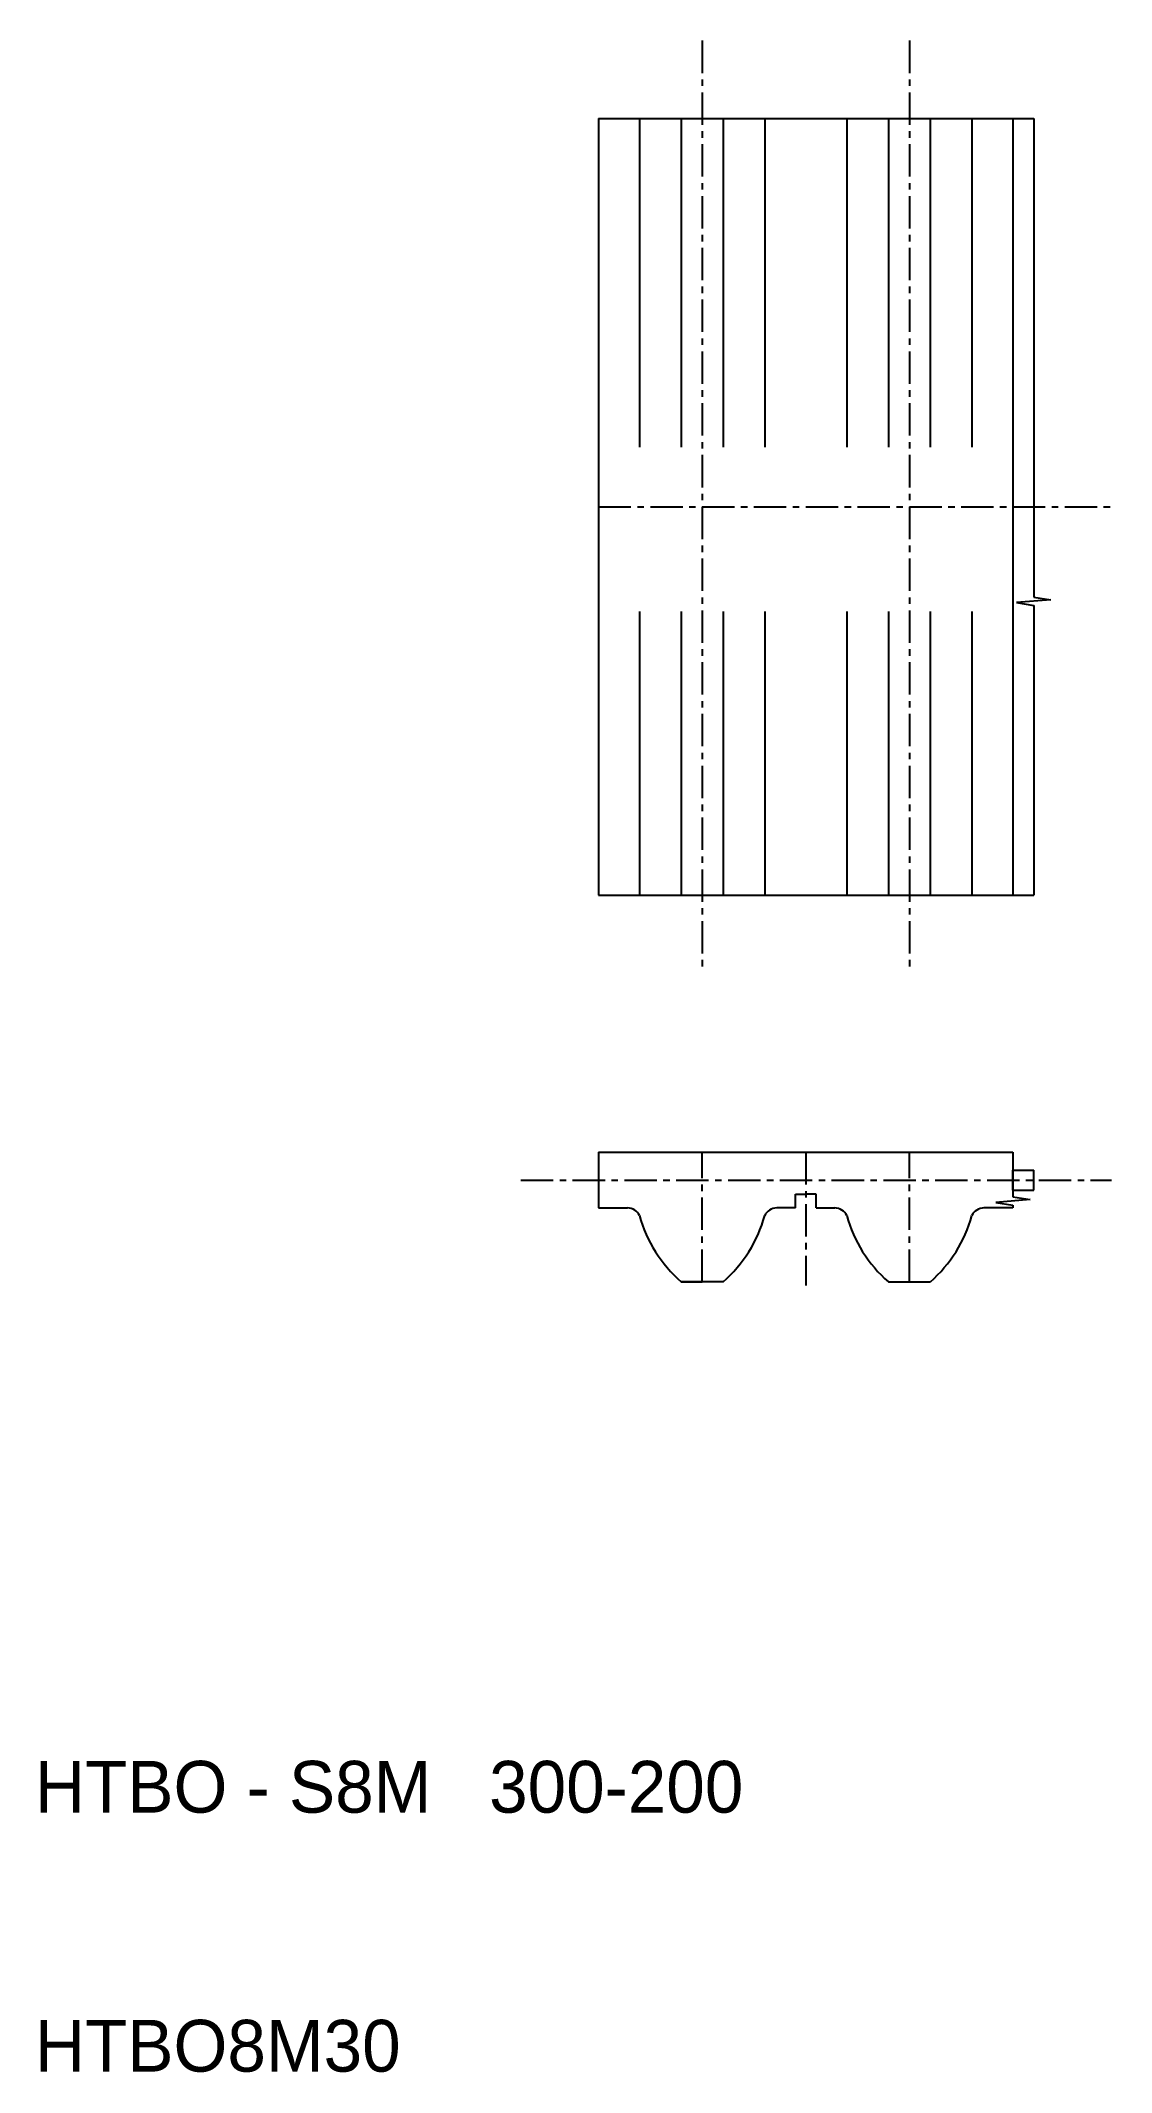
# Model space of a CAD drawing. Extents: x 73.1 to 114.4, y 63.7 to 142.2.
import ezdxf

# ---------------------------------------------------------------- set-up
doc = ezdxf.new("R2010")
doc.units = 0
doc.linetypes.add('CENTER', pattern=[2, 1.25, -0.25, 0.25, -0.25])
doc.linetypes.add('DASHED', pattern=[19.05, 12.7, -6.35])
doc.layers.get('0').update_dxf_attribs({"linetype": 'CONTINUOUS'})
doc.layers.add('CENTER', color=1, linetype='CENTER')

msp = doc.modelspace()

# ---------------------------------------------------------------- linework, layer by layer
for p, q in [((94.62, 139.156), (94.62, 109.156)), ((94.62, 139.156), (111.42, 139.156)), ((110.62, 139.156), (110.62, 109.156)), ((94.62, 109.156), (111.42, 109.156)), ((94.62, 99.231), (110.62, 99.231)), ((94.62, 99.231), (94.62, 97.081)), ((110.62, 98.545), (111.42, 98.545)), ((111.42, 97.767), (111.42, 98.545)), ((102.22, 97.081), (102.22, 97.619)), ((102.22, 97.619), (102.62, 97.619)), ((103.02, 97.619), (102.62, 97.619)), ((103.02, 97.081), (103.02, 97.619)), ((110.62, 97.767), (111.42, 97.767)), ((94.62, 97.081), (95.74, 97.081)), ((102.22, 97.081), (101.499, 97.081)), ((103.02, 97.081), (103.74, 97.081)), ((110.62, 97.081), (109.499, 97.081)), ((99.43, 94.231), (97.809, 94.231)), ((97.809, 94.231), (98.62, 94.231)), ((105.809, 94.231), (107.43, 94.231))]:
    msp.add_line(p, q)
at = {"color": 3, "linetype": 'DASHED'}
for p, q in [((96.204, 139.156), (96.204, 109.156)), ((97.809, 139.156), (97.809, 109.156)), ((99.43, 139.156), (99.43, 109.156)), ((101.035, 139.156), (101.035, 109.156)), ((104.204, 139.156), (104.204, 109.156)), ((105.809, 139.156), (105.809, 109.156)), ((107.43, 139.156), (107.43, 109.156)), ((109.035, 139.156), (109.035, 109.156))]:
    msp.add_line(p, q, dxfattribs=at)
at = {"color": 3}
for p, q in [((111.42, 139.156), (111.42, 120.669)), ((112.086, 120.561), (110.753, 120.454)), ((110.753, 120.454), (111.42, 120.346)), ((111.42, 120.669), (112.086, 120.561)), ((111.42, 120.346), (111.42, 109.156)), ((110.62, 99.231), (110.62, 97.767)), ((110.62, 97.767), (110.62, 98.545)), ((110.62, 98.545), (110.62, 97.511)), ((111.286, 97.404), (109.953, 97.296)), ((109.953, 97.296), (110.62, 97.189)), ((110.62, 97.511), (111.286, 97.404)), ((110.62, 97.189), (110.62, 97.081))]:
    msp.add_line(p, q, dxfattribs=at)
for centre, radius, start, end in [((95.74, 96.571), 0.51, 24.61998, 90), ((101.22, 98.156), 5.2, 195.30452, 229.00857), ((96.02, 98.156), 5.2, 310.99143, 344.69548), ((101.499, 96.571), 0.51, 90, 155.38002), ((103.74, 96.571), 0.51, 24.61998, 90), ((109.22, 98.156), 5.2, 195.30452, 229.00857), ((104.02, 98.156), 5.2, 310.99143, 344.69548), ((109.499, 96.571), 0.51, 90, 155.38002)]:
    msp.add_arc(centre, radius, start, end)
at = {"layer": 'CENTER', "color": 1, "linetype": 'CENTER'}
for p, q in [((98.62, 142.156), (98.62, 106.156)), ((106.62, 142.156), (106.62, 106.156)), ((94.62, 124.156), (114.42, 124.156)), ((98.62, 94.231), (98.62, 99.231)), ((102.62, 99.231), (102.62, 94.081)), ((106.62, 94.231), (106.62, 99.231)), ((91.62, 98.156), (114.42, 98.156))]:
    msp.add_line(p, q, dxfattribs=at)

# ---------------------------------------------------------------- texts
for s, p in [('HTBO - S8M   300-200', (72.861, 73.729)), ('HTBO8M30', (72.861, 63.729))]:
    msp.add_text(s, height=2).set_placement(p)

doc.saveas('drawing.dxf')
